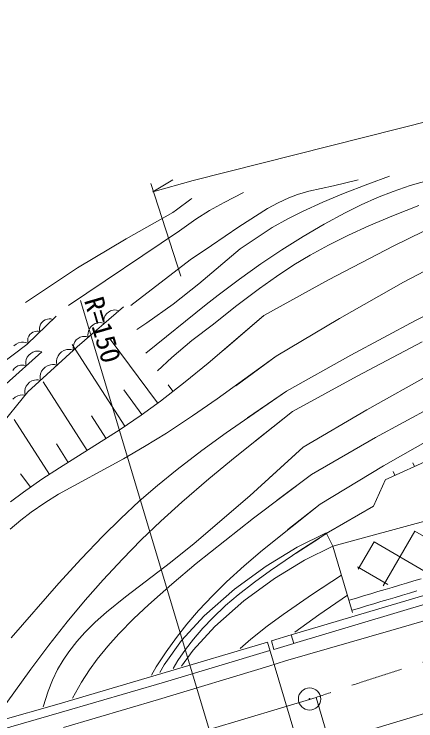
# Model space of a CAD drawing. Units: millimetres, scale not verified. Extents: x 40000 to 680000, y 20000 to 380000.
# Drawn here: x 363936 to 390876, y 284104 to 331430 of the extents above; entities that cross this region are included whole.
import ezdxf
from ezdxf.enums import TextEntityAlignment as Align

# ---------------------------------------------------------------- set-up
doc = ezdxf.new("R2010")
doc.units = ezdxf.units.MM
doc.header["$LTSCALE"] = 1000
doc.linetypes.add('CHAIN', pattern=[18.5, 12, -1.5, 3.5, -1.5])
for name, color, linetype, lineweight in [('M-BGD-HTXT', 7, 'Continuous', 13), ('M-BMK', 2, 'CHAIN', 13), ('M-BMK-SRVR', 3, 'Continuous', 13), ('M-STR-HTXT', 7, 'Continuous', 13), ('M-STR-STR1', 1, 'Continuous', 13)]:
    doc.layers.add(name, color=color, linetype=linetype, lineweight=lineweight)
doc.styles.add('ＭＳ ゴシック', font='')
doc.styles.get('ＭＳ ゴシック').set_extended_font_data('MS Gothic')

msp = doc.modelspace()

# ---------------------------------------------------------------- linework, layer by layer
at = {"layer": 'M-BGD-HTXT'}
for p, q in [((389112, 320574), (387650, 320054)), ((383696, 319565), (385362, 319923)), ((385362, 319923), (386924, 320311)), ((387650, 320054), (386029, 319425)), ((386924, 320311), (387002, 320337)), ((390488, 319945), (389353, 319560)), ((391927, 320367), (390488, 319945)), ((379326, 319477), (378017, 318822)), ((382931, 319345), (383696, 319565)), ((389353, 319560), (388309, 319154)), ((375791, 319047), (374828, 318332)), ((375850, 319087), (375791, 319047)), ((381638, 318804), (382366, 319135)), ((382366, 319135), (382931, 319345)), ((386029, 319425), (384640, 318846)), ((388309, 319154), (387213, 318667)), ((378017, 318822), (377048, 318283)), ((380931, 318424), (381638, 318804)), ((384640, 318846), (383274, 318220)), ((387213, 318667), (386136, 318134)), ((389382, 317954), (391069, 318606)), ((374828, 318332), (374588, 318144)), ((377048, 318283), (376110, 317700)), ((379005, 317185), (380931, 318424)), ((383274, 318220), (382293, 317722)), ((386136, 318134), (384727, 317367)), ((376110, 317700), (375033, 316917)), ((382293, 317722), (381249, 317134)), ((387715, 317254), (389382, 317954)), ((377179, 315945), (379005, 317185)), ((381249, 317134), (379100, 315718)), ((384727, 317367), (383327, 316545)), ((386349, 316628), (387715, 317254)), ((375033, 316917), (367581, 311917)), ((385007, 315958), (386349, 316628)), ((389394, 315910), (391375, 316876)), ((389394, 315910), (391375, 316876)), ((383327, 316545), (381884, 315645)), ((377179, 315945), (375737, 314976)), ((379100, 315718), (376323, 313362)), ((383781, 315287), (385007, 315958)), ((385024, 313633), (389394, 315910)), ((385024, 313633), (389394, 315910)), ((381884, 315645), (380470, 314703)), ((382690, 314634), (383781, 315287)), ((375737, 314976), (371764, 311917)), ((380470, 314703), (379048, 313688)), ((381523, 313870), (382690, 314634)), ((390053, 313483), (391914, 314466)), ((390053, 313483), (391914, 314466)), ((380382, 313064), (381523, 313870)), ((379048, 313688), (377614, 312601)), ((380684, 311258), (385024, 313633)), ((380684, 311258), (385024, 313633)), ((385759, 311059), (390053, 313483)), ((385759, 311059), (390053, 313483)), ((378789, 311854), (380382, 313064)), ((377614, 312601), (376824, 311980)), ((376824, 311980), (372761, 308729)), ((390849, 310918), (392905, 311955)), ((368160, 309154), (371262, 311830)), ((370264, 311483), (370147, 311381)), ((370399, 311565), (370264, 311483)), ((370568, 311608), (370399, 311565)), ((370698, 311618), (370568, 311608)), ((370808, 311610), (370698, 311618)), ((370952, 311562), (370808, 311610)), ((377303, 310661), (378789, 311854)), ((364794, 309318), (366746, 311195)), ((366024, 310967), (365904, 310884)), ((366178, 311015), (366024, 310967)), ((366297, 311029), (366178, 311015)), ((366399, 311027), (366297, 311029)), ((366534, 310991), (366399, 311027)), ((369951, 310971), (369943, 310861)), ((369979, 311098), (369951, 310971)), ((370046, 311259), (369979, 311098)), ((370147, 311381), (370046, 311259)), ((380684, 311258), (376958, 308067)), ((380684, 311258), (377943, 308896)), ((381499, 308532), (385759, 311059)), ((381499, 308532), (385759, 311059)), ((365659, 310516), (365639, 310397)), ((365713, 310667), (365659, 310516)), ((365800, 310784), (365713, 310667)), ((365904, 310884), (365800, 310784)), ((369102, 310515), (368993, 310384)), ((369229, 310625), (369102, 310515)), ((369374, 310714), (369229, 310625)), ((369556, 310761), (369374, 310714)), ((369696, 310771), (369556, 310761)), ((369814, 310762), (369696, 310771)), ((369970, 310711), (369814, 310762)), ((369943, 310861), (369970, 310711)), ((386510, 308593), (390849, 310918)), ((386510, 308593), (390849, 310918)), ((365091, 310062), (364996, 309970)), ((365201, 310137), (365091, 310062)), ((365342, 310181), (365201, 310137)), ((365451, 310194), (365342, 310181)), ((365545, 310193), (365451, 310194)), ((365669, 310159), (365545, 310193)), ((365639, 310397), (365637, 310295)), ((365637, 310295), (365669, 310159)), ((368892, 310074), (368883, 309955)), ((368921, 310211), (368892, 310074)), ((368993, 310384), (368921, 310211)), ((364849, 309615), (364847, 309522)), ((364847, 309522), (364876, 309397)), ((364866, 309724), (364849, 309615)), ((364916, 309863), (364866, 309724)), ((364996, 309970), (364916, 309863)), ((368106, 309613), (368005, 309491)), ((368224, 309715), (368106, 309613)), ((368359, 309797), (368224, 309715)), ((368528, 309840), (368359, 309797)), ((368657, 309850), (368528, 309840)), ((368767, 309842), (368657, 309850)), ((368911, 309795), (368767, 309842)), ((368883, 309955), (368911, 309795)), ((373545, 305405), (370369, 309673)), ((362473, 307567), (364794, 309318)), ((364069, 309334), (363927, 309223)), ((364229, 309422), (364069, 309334)), ((364426, 309462), (364229, 309422)), ((364576, 309465), (364426, 309462)), ((364702, 309450), (364576, 309465)), ((364866, 309387), (364702, 309450)), ((364848, 306140), (368160, 309154)), ((371351, 303838), (367840, 309315)), ((367911, 309203), (367903, 309093)), ((367903, 309093), (367929, 308943)), ((367938, 309330), (367911, 309203)), ((368005, 309491), (367938, 309330)), ((386939, 307194), (391300, 309479)), ((386939, 307194), (391300, 309479)), ((363402, 306665), (365795, 308808)), ((364927, 308602), (364820, 308470)), ((365053, 308713), (364927, 308602)), ((365197, 308804), (365053, 308713)), ((365379, 308852), (365197, 308804)), ((365518, 308863), (365379, 308852)), ((365637, 308856), (365518, 308863)), ((365793, 308806), (365637, 308856)), ((366990, 308687), (366879, 308542)), ((367122, 308809), (366990, 308687)), ((367275, 308910), (367122, 308809)), ((367468, 308966), (367275, 308910)), ((367617, 308982), (367468, 308966)), ((367744, 308977), (367617, 308982)), ((367912, 308929), (367744, 308977)), ((382202, 306183), (386510, 308593)), ((382202, 306183), (386510, 308593)), ((364721, 308159), (364714, 308040)), ((364749, 308296), (364721, 308159)), ((364820, 308470), (364749, 308296)), ((366781, 308206), (366777, 308079)), ((366808, 308354), (366781, 308206)), ((366879, 308542), (366808, 308354)), ((381499, 308532), (377546, 305658)), ((381499, 308532), (378794, 306550)), ((363940, 307690), (363840, 307567)), ((364056, 307793), (363940, 307690)), ((364191, 307877), (364056, 307793)), ((364359, 307922), (364191, 307877)), ((364489, 307932), (364359, 307922)), ((364599, 307925), (364489, 307932)), ((364743, 307879), (364599, 307925)), ((364714, 308040), (364743, 307879)), ((365891, 307666), (365780, 307522)), ((366023, 307789), (365891, 307666)), ((366175, 307889), (366023, 307789)), ((366368, 307946), (366175, 307889)), ((366518, 307962), (366368, 307946)), ((366645, 307957), (366518, 307962)), ((366813, 307908), (366645, 307957)), ((366777, 308079), (366813, 307908)), ((376958, 308067), (375408, 306802)), ((365682, 307186), (365678, 307059)), ((365709, 307333), (365682, 307186)), ((365780, 307522), (365709, 307333)), ((382609, 304820), (386939, 307194)), ((382609, 304820), (386939, 307194)), ((387594, 304935), (391900, 307337)), ((387594, 304935), (391900, 307337)), ((364976, 306776), (364853, 306662)), ((365119, 306870), (364976, 306776)), ((365299, 306923), (365119, 306870)), ((365438, 306937), (365299, 306923)), ((365557, 306933), (365438, 306937)), ((365714, 306887), (365557, 306933)), ((365678, 307059), (365714, 306887)), ((368828, 302220), (365892, 306801)), ((375408, 306802), (373750, 305514)), ((364658, 306213), (364654, 306095)), ((364683, 306351), (364658, 306213)), ((364749, 306527), (364683, 306351)), ((364853, 306662), (364749, 306527)), ((372503, 304630), (371284, 306267)), ((374587, 306181), (374270, 306608)), ((362483, 303214), (364848, 306140)), ((363999, 305781), (363857, 305648)), ((364192, 305875), (363999, 305781)), ((364346, 305918), (364192, 305875)), ((364481, 305936), (364346, 305918)), ((364666, 305915), (364481, 305936)), ((364654, 306095), (364688, 305935)), ((382202, 306183), (378155, 303392)), ((382202, 306183), (379578, 304389)), ((373750, 305514), (372458, 304569)), ((377546, 305658), (375902, 304522)), ((388168, 303072), (392503, 305432)), ((388168, 303072), (392503, 305432)), ((382609, 304820), (378765, 301770)), ((382609, 304820), (380130, 302866)), ((383323, 302430), (387594, 304935)), ((383323, 302430), (387594, 304935)), ((370090, 303029), (369123, 304538)), ((372458, 304569), (371055, 303606)), ((375902, 304522), (374143, 303369)), ((366305, 300603), (363944, 304287)), ((371055, 303606), (366971, 301046)), ((374143, 303369), (372688, 302475)), ((378155, 303392), (376534, 302216)), ((388710, 301186), (392996, 303638)), ((388710, 301186), (392996, 303638)), ((383869, 300606), (388168, 303072)), ((383869, 300606), (388168, 303072)), ((367567, 301411), (366772, 302651)), ((372688, 302475), (371263, 301658)), ((383323, 302430), (379737, 299172)), ((383323, 302430), (381044, 300348)), ((376534, 302216), (374867, 300942)), ((388811, 300249), (392764, 302038)), ((371263, 301658), (366918, 299282)), ((378765, 301770), (376989, 300307)), ((366971, 301046), (365796, 300284)), ((384465, 298612), (388710, 301186)), ((384465, 298612), (388710, 301186)), ((404852, 301124), (385306, 295798)), ((390788, 301143), (390680, 301382)), ((365059, 299735), (364372, 300646)), ((374867, 300942), (373551, 299871)), ((383869, 300606), (379997, 297687)), ((383869, 300606), (381574, 298886)), ((389470, 300547), (389350, 300812)), ((365796, 300284), (364572, 299427)), ((376989, 300307), (375171, 298742)), ((388849, 300266), (388032, 298472)), ((373551, 299871), (372330, 298814)), ((364572, 299427), (363705, 298761)), ((366918, 299282), (365986, 298704)), ((379737, 299172), (376016, 295978)), ((365986, 298704), (365088, 298088)), ((372330, 298814), (371087, 297659)), ((375171, 298742), (373765, 297466)), ((384465, 298612), (380589, 295532)), ((384465, 298612), (382290, 296913)), ((385026, 296736), (388044, 298478)), ((365088, 298088), (364386, 297549)), ((379997, 297687), (376149, 294642)), ((364386, 297549), (363679, 296935)), ((371087, 297659), (369878, 296465)), ((373765, 297466), (372462, 296218)), ((385026, 296736), (383100, 295502)), ((390804, 296816), (388681, 293155)), ((390804, 296816), (394371, 294747)), ((369878, 296465), (368425, 294947)), ((384416, 296348), (382859, 295345)), ((382923, 295732), (384862, 296693)), ((385306, 295798), (384862, 296693)), ((372462, 296218), (371198, 294935)), ((376016, 295978), (374426, 294708)), ((383406, 294856), (385306, 295798)), ((385306, 295798), (386631, 291363)), ((388071, 296089), (387015, 294269)), ((388071, 296089), (391682, 293994)), ((380589, 295532), (379370, 294486)), ((380836, 294461), (382923, 295732)), ((383100, 295502), (381133, 294179)), ((368425, 294947), (366938, 293319)), ((371198, 294935), (369901, 293544)), ((381390, 293628), (383406, 294856)), ((374426, 294708), (372728, 293418)), ((376149, 294642), (374514, 293268)), ((379370, 294486), (378188, 293407)), ((378716, 292929), (380836, 294461)), ((386971, 294415), (388993, 293242)), ((381133, 294179), (380061, 293402)), ((403503, 294296), (389201, 290161)), ((369901, 293544), (368710, 292191)), ((379342, 292148), (381390, 293628)), ((385888, 293850), (383878, 292536)), ((385888, 293850), (383954, 292586)), ((390257, 293330), (390739, 293472)), ((390739, 293472), (391220, 293615)), ((366938, 293319), (363735, 289672)), ((372728, 293418), (371410, 292419)), ((374514, 293268), (372943, 291881)), ((378188, 293407), (377263, 292500)), ((380061, 293402), (378952, 292534)), ((388813, 292901), (389294, 293044)), ((389294, 293044), (389776, 293187)), ((389776, 293187), (390257, 293330)), ((377263, 292500), (376308, 291486)), ((376688, 291131), (378716, 292929)), ((378952, 292534), (378121, 291823)), ((383954, 292586), (381983, 291235)), ((391622, 292574), (382507, 289868)), ((386287, 292517), (384364, 291198)), ((386287, 292517), (384369, 291202)), ((387371, 292471), (387852, 292615)), ((387852, 292615), (388332, 292758)), ((388332, 292758), (388813, 292901)), ((389494, 292373), (389975, 292516)), ((389975, 292516), (390456, 292659)), ((390456, 292659), (390937, 292801)), ((368710, 292191), (367491, 290730)), ((371410, 292419), (370135, 291388)), ((377389, 290416), (379342, 292148)), ((386388, 292178), (386410, 292184)), ((386410, 292184), (386891, 292328)), ((386891, 292328), (387371, 292471)), ((388052, 291944), (388532, 292087)), ((388532, 292087), (389013, 292230)), ((389013, 292230), (389494, 292373)), ((372943, 291881), (371967, 290962)), ((378121, 291823), (377260, 291014)), ((391790, 291998), (382678, 289292)), ((386611, 291514), (387091, 291657)), ((387091, 291657), (387571, 291801)), ((387571, 291801), (388052, 291944)), ((370135, 291388), (369380, 290716)), ((375166, 289477), (376688, 291131)), ((376308, 291486), (375528, 290584)), ((381983, 291235), (380912, 290446)), ((384369, 291202), (382766, 290049)), ((386589, 291507), (386611, 291514)), ((367491, 290730), (366260, 289167)), ((369380, 290716), (368670, 290014)), ((371967, 290962), (370960, 289938)), ((375528, 290584), (374822, 289691)), ((377260, 291014), (376586, 290310)), ((375940, 288842), (377389, 290416)), ((376586, 290310), (375954, 289575)), ((380912, 290446), (379807, 289567)), ((389201, 290161), (382122, 288116)), ((368670, 290014), (368142, 289428)), ((370960, 289938), (370213, 289106)), ((374822, 289691), (374122, 288720)), ((382507, 289868), (381185, 289466)), ((382507, 289868), (382682, 289294)), ((366260, 289167), (365063, 287565)), ((368142, 289428), (367598, 288736)), ((373988, 287863), (375166, 289477)), ((375954, 289575), (375425, 288885)), ((379807, 289567), (379094, 288948)), ((381359, 288892), (381185, 289466)), ((382682, 289294), (381359, 288892)), ((367598, 288736), (367216, 288172)), ((370213, 289106), (369516, 288246)), ((374122, 288720), (373464, 287715)), ((375425, 288885), (374921, 288142)), ((375159, 287771), (375940, 288842)), ((369516, 288246), (368988, 287521)), ((367216, 288172), (366850, 287536)), ((381019, 287757), (373612, 285541)), ((373710, 287343), (373988, 287863)), ((374921, 288142), (374600, 287606)), ((382122, 288116), (381019, 287757)), ((365063, 287565), (363396, 285262)), ((366850, 287536), (366514, 286828)), ((368988, 287521), (368455, 286691)), ((373464, 287715), (373141, 287175)), ((366514, 286828), (366224, 286091)), ((368455, 286691), (367857, 285621)), ((366224, 286091), (365886, 285047)), ((373612, 285541), (367256, 283663)), ((383845, 282318), (392439, 284898))]:
    msp.add_line(p, q, dxfattribs=at)
for points in [[(374588, 318144), (371444, 316386), (368183, 314437), (364692, 312117)], [(376323, 313362), (374592, 312002), (372829, 310759), (372163, 310323)], [(377303, 310661), (375863, 309577), (374505, 308430), (373558, 307534)]]:
    msp.add_lwpolyline(points, dxfattribs=at)
at = {"layer": 'M-BMK'}
msp.add_line((384182, 285671), (377009, 283521), dxfattribs=at)
msp.add_arc((478972, 8499), 292933, 86.96521, 108.88007, dxfattribs=at)
at = {"layer": 'M-BMK-SRVR'}
for radius in [750, 30]:
    msp.add_circle((383750, 285568), radius, dxfattribs=at)
at = {"layer": 'M-STR-HTXT'}
for p, q in [((420207, 331430), (375943, 320294)), ((375108, 313891), (373094, 320087)), ((373247, 319530), (374575, 320343)), ((375943, 320294), (373247, 319530)), ((377009, 283521), (368394, 312257)), ((384182, 285671), (392797, 256935))]:
    msp.add_line(p, q, dxfattribs=at)
at = {"layer": 'M-STR-STR1'}
for p, q in [((380919, 289385), (373838, 287266)), ((383568, 280585), (380918, 289385)), ((381091, 288810), (374009, 286691)), ((373838, 287266), (366956, 285254)), ((374009, 286691), (367123, 284678)), ((366956, 285254), (359712, 283181)), ((367123, 284678), (359875, 282603))]:
    msp.add_line(p, q, dxfattribs=at)

# ---------------------------------------------------------------- texts
at = {"layer": 'M-STR-HTXT', "style": 'ＭＳ ゴシック'}
msp.add_text('R=150', height=1320, rotation=286.2, dxfattribs=at).set_placement((368238, 312154), align=Align.BOTTOM_LEFT)

doc.saveas('drawing.dxf')
